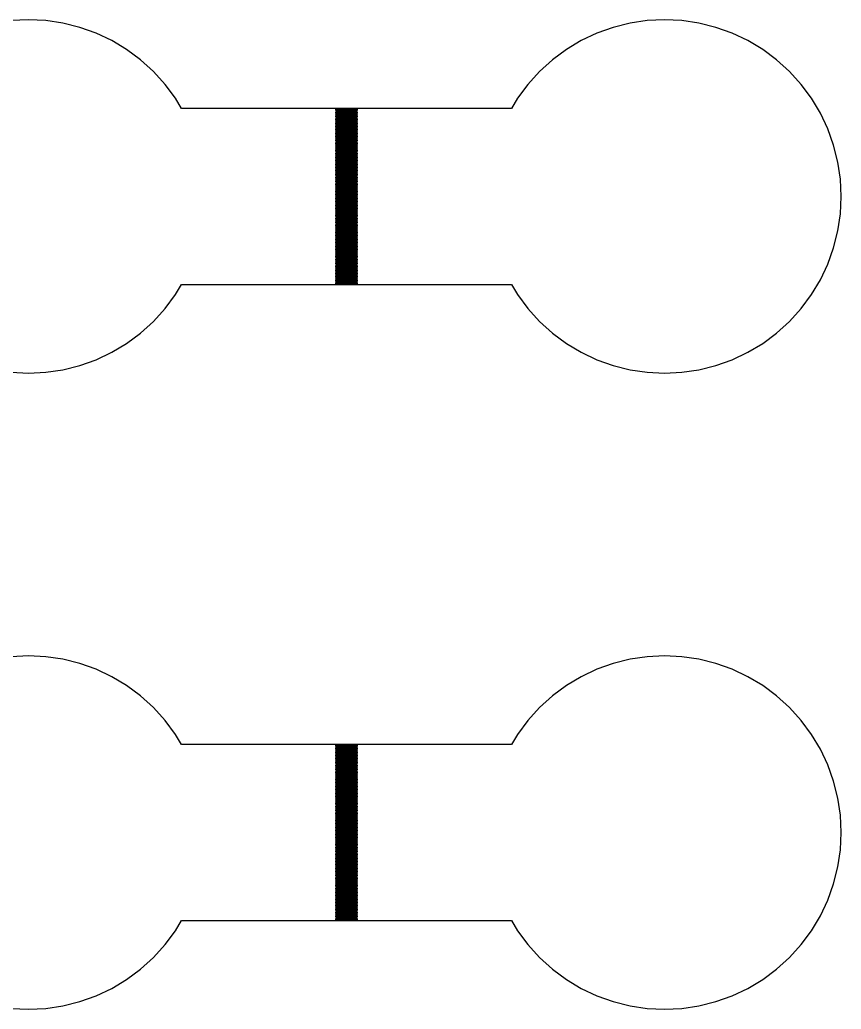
# Model space of a CAD drawing. Extents: x -73 to 181, y -8 to 80.
# Drawn here: x 13.38 to 25, y 38 to 52 of the extents above; entities that cross this region are included whole.
import ezdxf

# ---------------------------------------------------------------- set-up
doc = ezdxf.new("R2010")
doc.units = 0

msp = doc.modelspace()

# ---------------------------------------------------------------- linework, layer by layer
for p, q in [((13.5, 52), (13.2549, 51.988)), ((13.7451, 51.988), (13.5, 52)), ((13.9877, 51.952), (13.7451, 51.988)), ((14.2257, 51.8923), (13.9877, 51.952)), ((22.0123, 51.952), (21.7743, 51.8923)), ((22.2549, 51.988), (22.0123, 51.952)), ((22.5, 52), (22.2549, 51.988)), ((22.745, 51.988), (22.5, 52)), ((22.9877, 51.952), (22.745, 51.988)), ((23.2257, 51.8923), (22.9877, 51.952)), ((14.4567, 51.8097), (14.2257, 51.8923)), ((14.6785, 51.7048), (14.4567, 51.8097)), ((21.5433, 51.8097), (21.3215, 51.7048)), ((21.7743, 51.8923), (21.5433, 51.8097)), ((23.4567, 51.8097), (23.2257, 51.8923)), ((23.6785, 51.7048), (23.4567, 51.8097)), ((14.8889, 51.5787), (14.6785, 51.7048)), ((21.3215, 51.7048), (21.1111, 51.5787)), ((23.8889, 51.5787), (23.6785, 51.7048)), ((15.086, 51.4325), (14.8889, 51.5787)), ((21.1111, 51.5787), (20.914, 51.4325)), ((24.086, 51.4325), (23.8889, 51.5787)), ((15.2678, 51.2678), (15.086, 51.4325)), ((20.914, 51.4325), (20.7322, 51.2678)), ((24.2678, 51.2678), (24.086, 51.4325)), ((15.4325, 51.086), (15.2678, 51.2678)), ((20.7322, 51.2678), (20.5675, 51.086)), ((24.4325, 51.086), (24.2678, 51.2678)), ((15.5787, 50.8889), (15.4325, 51.086)), ((20.5675, 51.086), (20.4213, 50.8889)), ((24.5787, 50.8889), (24.4325, 51.086)), ((15.6649, 50.745), (15.5787, 50.8889)), ((20.4213, 50.8889), (20.3351, 50.745)), ((24.7048, 50.6785), (24.5787, 50.8889)), ((20.3351, 50.745), (15.6649, 50.745)), ((17.85, 50.725), (17.85, 50.735)), ((17.85, 50.735), (18.15, 50.735)), ((18.15, 50.725), (17.85, 50.725)), ((17.85, 50.705), (17.85, 50.715)), ((17.85, 50.715), (18.15, 50.715)), ((18.15, 50.705), (17.85, 50.705)), ((17.85, 50.685), (17.85, 50.695)), ((17.85, 50.695), (18.15, 50.695)), ((18.15, 50.685), (17.85, 50.685)), ((18.15, 50.735), (18.15, 50.725)), ((18.15, 50.715), (18.15, 50.705)), ((18.15, 50.695), (18.15, 50.685)), ((17.85, 50.665), (17.85, 50.675)), ((17.85, 50.675), (18.15, 50.675)), ((18.15, 50.665), (17.85, 50.665)), ((17.85, 50.645), (17.85, 50.655)), ((17.85, 50.655), (18.15, 50.655)), ((18.15, 50.645), (17.85, 50.645)), ((17.85, 50.625), (17.85, 50.635)), ((17.85, 50.635), (18.15, 50.635)), ((18.15, 50.625), (17.85, 50.625)), ((17.85, 50.605), (17.85, 50.615)), ((17.85, 50.615), (18.15, 50.615)), ((18.15, 50.605), (17.85, 50.605)), ((17.85, 50.585), (17.85, 50.595)), ((17.85, 50.595), (18.15, 50.595)), ((18.15, 50.585), (17.85, 50.585)), ((17.85, 50.565), (17.85, 50.575)), ((17.85, 50.575), (18.15, 50.575)), ((18.15, 50.565), (17.85, 50.565)), ((17.85, 50.545), (17.85, 50.555)), ((17.85, 50.555), (18.15, 50.555)), ((18.15, 50.545), (17.85, 50.545)), ((18.15, 50.675), (18.15, 50.665)), ((18.15, 50.655), (18.15, 50.645)), ((18.15, 50.635), (18.15, 50.625)), ((18.15, 50.615), (18.15, 50.605)), ((18.15, 50.595), (18.15, 50.585)), ((18.15, 50.575), (18.15, 50.565)), ((18.15, 50.555), (18.15, 50.545)), ((24.8097, 50.4567), (24.7048, 50.6785)), ((17.85, 50.525), (17.85, 50.535)), ((17.85, 50.535), (18.15, 50.535)), ((18.15, 50.525), (17.85, 50.525)), ((17.85, 50.505), (17.85, 50.515)), ((17.85, 50.515), (18.15, 50.515)), ((18.15, 50.505), (17.85, 50.505)), ((17.85, 50.485), (17.85, 50.495)), ((17.85, 50.495), (18.15, 50.495)), ((18.15, 50.485), (17.85, 50.485)), ((17.85, 50.465), (17.85, 50.475)), ((17.85, 50.475), (18.15, 50.475)), ((18.15, 50.465), (17.85, 50.465)), ((17.85, 50.445), (17.85, 50.455)), ((17.85, 50.455), (18.15, 50.455)), ((18.15, 50.445), (17.85, 50.445)), ((17.85, 50.425), (17.85, 50.435)), ((17.85, 50.435), (18.15, 50.435)), ((18.15, 50.425), (17.85, 50.425)), ((17.85, 50.405), (17.85, 50.415)), ((17.85, 50.415), (18.15, 50.415)), ((18.15, 50.405), (17.85, 50.405)), ((18.15, 50.535), (18.15, 50.525)), ((18.15, 50.515), (18.15, 50.505)), ((18.15, 50.495), (18.15, 50.485)), ((18.15, 50.475), (18.15, 50.465)), ((18.15, 50.455), (18.15, 50.445)), ((18.15, 50.435), (18.15, 50.425)), ((18.15, 50.415), (18.15, 50.405)), ((24.8923, 50.2257), (24.8097, 50.4567)), ((17.85, 50.385), (17.85, 50.395)), ((17.85, 50.395), (18.15, 50.395)), ((18.15, 50.385), (17.85, 50.385)), ((17.85, 50.365), (17.85, 50.375)), ((17.85, 50.375), (18.15, 50.375)), ((18.15, 50.365), (17.85, 50.365)), ((17.85, 50.345), (17.85, 50.355)), ((17.85, 50.355), (18.15, 50.355)), ((18.15, 50.345), (17.85, 50.345)), ((17.85, 50.325), (17.85, 50.335)), ((17.85, 50.335), (18.15, 50.335)), ((18.15, 50.325), (17.85, 50.325)), ((17.85, 50.305), (17.85, 50.315)), ((17.85, 50.315), (18.15, 50.315)), ((18.15, 50.305), (17.85, 50.305)), ((17.85, 50.285), (17.85, 50.295)), ((17.85, 50.295), (18.15, 50.295)), ((18.15, 50.285), (17.85, 50.285)), ((17.85, 50.265), (17.85, 50.275)), ((17.85, 50.275), (18.15, 50.275)), ((18.15, 50.265), (17.85, 50.265)), ((18.15, 50.395), (18.15, 50.385)), ((18.15, 50.375), (18.15, 50.365)), ((18.15, 50.355), (18.15, 50.345)), ((18.15, 50.335), (18.15, 50.325)), ((18.15, 50.315), (18.15, 50.305)), ((18.15, 50.295), (18.15, 50.285)), ((18.15, 50.275), (18.15, 50.265)), ((17.85, 50.245), (17.85, 50.255)), ((17.85, 50.255), (18.15, 50.255)), ((18.15, 50.245), (17.85, 50.245)), ((17.85, 50.225), (17.85, 50.235)), ((17.85, 50.235), (18.15, 50.235)), ((18.15, 50.225), (17.85, 50.225)), ((17.85, 50.205), (17.85, 50.215)), ((17.85, 50.215), (18.15, 50.215)), ((18.15, 50.205), (17.85, 50.205)), ((17.85, 50.185), (17.85, 50.195)), ((17.85, 50.195), (18.15, 50.195)), ((18.15, 50.185), (17.85, 50.185)), ((17.85, 50.165), (17.85, 50.175)), ((17.85, 50.175), (18.15, 50.175)), ((18.15, 50.165), (17.85, 50.165)), ((17.85, 50.145), (17.85, 50.155)), ((17.85, 50.155), (18.15, 50.155)), ((18.15, 50.145), (17.85, 50.145)), ((17.85, 50.125), (17.85, 50.135)), ((17.85, 50.135), (18.15, 50.135)), ((18.15, 50.125), (17.85, 50.125)), ((18.15, 50.255), (18.15, 50.245)), ((18.15, 50.235), (18.15, 50.225)), ((18.15, 50.215), (18.15, 50.205)), ((18.15, 50.195), (18.15, 50.185)), ((18.15, 50.175), (18.15, 50.165)), ((18.15, 50.155), (18.15, 50.145)), ((18.15, 50.135), (18.15, 50.125)), ((24.952, 49.9877), (24.8923, 50.2257)), ((17.85, 50.105), (17.85, 50.115)), ((17.85, 50.115), (18.15, 50.115)), ((18.15, 50.105), (17.85, 50.105)), ((17.85, 50.085), (17.85, 50.095)), ((17.85, 50.095), (18.15, 50.095)), ((18.15, 50.085), (17.85, 50.085)), ((17.85, 50.065), (17.85, 50.075)), ((17.85, 50.075), (18.15, 50.075)), ((18.15, 50.065), (17.85, 50.065)), ((17.85, 50.045), (17.85, 50.055)), ((17.85, 50.055), (18.15, 50.055)), ((18.15, 50.045), (17.85, 50.045)), ((17.85, 50.025), (17.85, 50.035)), ((17.85, 50.035), (18.15, 50.035)), ((18.15, 50.025), (17.85, 50.025)), ((17.85, 50.005), (17.85, 50.015)), ((17.85, 50.015), (18.15, 50.015)), ((18.15, 50.005), (17.85, 50.005)), ((17.85, 49.985), (17.85, 49.995)), ((17.85, 49.995), (18.15, 49.995)), ((18.15, 49.985), (17.85, 49.985)), ((18.15, 50.115), (18.15, 50.105)), ((18.15, 50.095), (18.15, 50.085)), ((18.15, 50.075), (18.15, 50.065)), ((18.15, 50.055), (18.15, 50.045)), ((18.15, 50.035), (18.15, 50.025)), ((18.15, 50.015), (18.15, 50.005)), ((18.15, 49.995), (18.15, 49.985)), ((24.988, 49.745), (24.952, 49.9877)), ((17.85, 49.965), (17.85, 49.975)), ((17.85, 49.975), (18.15, 49.975)), ((18.15, 49.965), (17.85, 49.965)), ((17.85, 49.945), (17.85, 49.955)), ((17.85, 49.955), (18.15, 49.955)), ((18.15, 49.945), (17.85, 49.945)), ((17.85, 49.925), (17.85, 49.935)), ((17.85, 49.935), (18.15, 49.935)), ((18.15, 49.925), (17.85, 49.925)), ((17.85, 49.905), (17.85, 49.915)), ((17.85, 49.915), (18.15, 49.915)), ((18.15, 49.905), (17.85, 49.905)), ((17.85, 49.885), (17.85, 49.895)), ((17.85, 49.895), (18.15, 49.895)), ((18.15, 49.885), (17.85, 49.885)), ((17.85, 49.865), (17.85, 49.875)), ((17.85, 49.875), (18.15, 49.875)), ((18.15, 49.865), (17.85, 49.865)), ((17.85, 49.845), (17.85, 49.855)), ((17.85, 49.855), (18.15, 49.855)), ((18.15, 49.845), (17.85, 49.845)), ((18.15, 49.975), (18.15, 49.965)), ((18.15, 49.955), (18.15, 49.945)), ((18.15, 49.935), (18.15, 49.925)), ((18.15, 49.915), (18.15, 49.905)), ((18.15, 49.895), (18.15, 49.885)), ((18.15, 49.875), (18.15, 49.865)), ((18.15, 49.855), (18.15, 49.845)), ((17.85, 49.825), (17.85, 49.835)), ((17.85, 49.835), (18.15, 49.835)), ((18.15, 49.825), (17.85, 49.825)), ((17.85, 49.805), (17.85, 49.815)), ((17.85, 49.815), (18.15, 49.815)), ((18.15, 49.805), (17.85, 49.805)), ((17.85, 49.785), (17.85, 49.795)), ((17.85, 49.795), (18.15, 49.795)), ((18.15, 49.785), (17.85, 49.785)), ((17.85, 49.765), (17.85, 49.775)), ((17.85, 49.775), (18.15, 49.775)), ((18.15, 49.765), (17.85, 49.765)), ((17.85, 49.745), (17.85, 49.755)), ((17.85, 49.755), (18.15, 49.755)), ((18.15, 49.745), (17.85, 49.745)), ((17.85, 49.725), (17.85, 49.735)), ((17.85, 49.735), (18.15, 49.735)), ((18.15, 49.725), (17.85, 49.725)), ((17.85, 49.705), (17.85, 49.715)), ((17.85, 49.715), (18.15, 49.715)), ((18.15, 49.705), (17.85, 49.705)), ((18.15, 49.835), (18.15, 49.825)), ((18.15, 49.815), (18.15, 49.805)), ((18.15, 49.795), (18.15, 49.785)), ((18.15, 49.775), (18.15, 49.765)), ((18.15, 49.755), (18.15, 49.745)), ((18.15, 49.735), (18.15, 49.725)), ((18.15, 49.715), (18.15, 49.705)), ((25, 49.5), (24.988, 49.745)), ((17.85, 49.685), (17.85, 49.695)), ((17.85, 49.695), (18.15, 49.695)), ((18.15, 49.685), (17.85, 49.685)), ((17.85, 49.665), (17.85, 49.675)), ((17.85, 49.675), (18.15, 49.675)), ((18.15, 49.665), (17.85, 49.665)), ((17.85, 49.645), (17.85, 49.655)), ((17.85, 49.655), (18.15, 49.655)), ((18.15, 49.645), (17.85, 49.645)), ((17.85, 49.625), (17.85, 49.635)), ((17.85, 49.635), (18.15, 49.635)), ((18.15, 49.625), (17.85, 49.625)), ((17.85, 49.605), (17.85, 49.615)), ((17.85, 49.615), (18.15, 49.615)), ((18.15, 49.605), (17.85, 49.605)), ((17.85, 49.585), (17.85, 49.595)), ((17.85, 49.595), (18.15, 49.595)), ((18.15, 49.585), (17.85, 49.585)), ((17.85, 49.565), (17.85, 49.575)), ((17.85, 49.575), (18.15, 49.575)), ((18.15, 49.565), (17.85, 49.565)), ((18.15, 49.695), (18.15, 49.685)), ((18.15, 49.675), (18.15, 49.665)), ((18.15, 49.655), (18.15, 49.645)), ((18.15, 49.635), (18.15, 49.625)), ((18.15, 49.615), (18.15, 49.605)), ((18.15, 49.595), (18.15, 49.585)), ((18.15, 49.575), (18.15, 49.565)), ((17.85, 49.545), (17.85, 49.555)), ((17.85, 49.555), (18.15, 49.555)), ((18.15, 49.545), (17.85, 49.545)), ((17.85, 49.525), (17.85, 49.535)), ((17.85, 49.535), (18.15, 49.535)), ((18.15, 49.525), (17.85, 49.525)), ((17.85, 49.505), (17.85, 49.515)), ((17.85, 49.515), (18.15, 49.515)), ((18.15, 49.505), (17.85, 49.505)), ((17.85, 49.485), (17.85, 49.495)), ((17.85, 49.495), (18.15, 49.495)), ((18.15, 49.485), (17.85, 49.485)), ((17.85, 49.465), (17.85, 49.475)), ((17.85, 49.475), (18.15, 49.475)), ((18.15, 49.465), (17.85, 49.465)), ((17.85, 49.445), (17.85, 49.455)), ((17.85, 49.455), (18.15, 49.455)), ((18.15, 49.445), (17.85, 49.445)), ((17.85, 49.425), (17.85, 49.435)), ((17.85, 49.435), (18.15, 49.435)), ((18.15, 49.425), (17.85, 49.425)), ((18.15, 49.555), (18.15, 49.545)), ((18.15, 49.535), (18.15, 49.525)), ((18.15, 49.515), (18.15, 49.505)), ((18.15, 49.495), (18.15, 49.485)), ((18.15, 49.475), (18.15, 49.465)), ((18.15, 49.455), (18.15, 49.445)), ((18.15, 49.435), (18.15, 49.425)), ((24.988, 49.255), (25, 49.5)), ((17.85, 49.405), (17.85, 49.415)), ((17.85, 49.415), (18.15, 49.415)), ((18.15, 49.405), (17.85, 49.405)), ((17.85, 49.385), (17.85, 49.395)), ((17.85, 49.395), (18.15, 49.395)), ((18.15, 49.385), (17.85, 49.385)), ((17.85, 49.365), (17.85, 49.375)), ((17.85, 49.375), (18.15, 49.375)), ((18.15, 49.365), (17.85, 49.365)), ((17.85, 49.345), (17.85, 49.355)), ((17.85, 49.355), (18.15, 49.355)), ((18.15, 49.345), (17.85, 49.345)), ((17.85, 49.325), (17.85, 49.335)), ((17.85, 49.335), (18.15, 49.335)), ((18.15, 49.325), (17.85, 49.325)), ((17.85, 49.305), (17.85, 49.315)), ((17.85, 49.315), (18.15, 49.315)), ((18.15, 49.305), (17.85, 49.305)), ((17.85, 49.285), (17.85, 49.295)), ((17.85, 49.295), (18.15, 49.295)), ((18.15, 49.285), (17.85, 49.285)), ((18.15, 49.415), (18.15, 49.405)), ((18.15, 49.395), (18.15, 49.385)), ((18.15, 49.375), (18.15, 49.365)), ((18.15, 49.355), (18.15, 49.345)), ((18.15, 49.335), (18.15, 49.325)), ((18.15, 49.315), (18.15, 49.305)), ((18.15, 49.295), (18.15, 49.285)), ((17.85, 49.265), (17.85, 49.275)), ((17.85, 49.275), (18.15, 49.275)), ((18.15, 49.265), (17.85, 49.265)), ((17.85, 49.245), (17.85, 49.255)), ((17.85, 49.255), (18.15, 49.255)), ((18.15, 49.245), (17.85, 49.245)), ((17.85, 49.225), (17.85, 49.235)), ((17.85, 49.235), (18.15, 49.235)), ((18.15, 49.225), (17.85, 49.225)), ((17.85, 49.205), (17.85, 49.215)), ((17.85, 49.215), (18.15, 49.215)), ((18.15, 49.205), (17.85, 49.205)), ((17.85, 49.185), (17.85, 49.195)), ((17.85, 49.195), (18.15, 49.195)), ((18.15, 49.185), (17.85, 49.185)), ((17.85, 49.165), (17.85, 49.175)), ((17.85, 49.175), (18.15, 49.175)), ((18.15, 49.165), (17.85, 49.165)), ((17.85, 49.145), (17.85, 49.155)), ((17.85, 49.155), (18.15, 49.155)), ((18.15, 49.145), (17.85, 49.145)), ((18.15, 49.275), (18.15, 49.265)), ((18.15, 49.255), (18.15, 49.245)), ((18.15, 49.235), (18.15, 49.225)), ((18.15, 49.215), (18.15, 49.205)), ((18.15, 49.195), (18.15, 49.185)), ((18.15, 49.175), (18.15, 49.165)), ((18.15, 49.155), (18.15, 49.145)), ((24.952, 49.0123), (24.988, 49.255)), ((17.85, 49.125), (17.85, 49.135)), ((17.85, 49.135), (18.15, 49.135)), ((18.15, 49.125), (17.85, 49.125)), ((17.85, 49.105), (17.85, 49.115)), ((17.85, 49.115), (18.15, 49.115)), ((18.15, 49.105), (17.85, 49.105)), ((17.85, 49.085), (17.85, 49.095)), ((17.85, 49.095), (18.15, 49.095)), ((18.15, 49.085), (17.85, 49.085)), ((17.85, 49.065), (17.85, 49.075)), ((17.85, 49.075), (18.15, 49.075)), ((18.15, 49.065), (17.85, 49.065)), ((17.85, 49.045), (17.85, 49.055)), ((17.85, 49.055), (18.15, 49.055)), ((18.15, 49.045), (17.85, 49.045)), ((17.85, 49.025), (17.85, 49.035)), ((17.85, 49.035), (18.15, 49.035)), ((18.15, 49.025), (17.85, 49.025)), ((17.85, 49.005), (17.85, 49.015)), ((17.85, 49.015), (18.15, 49.015)), ((18.15, 49.005), (17.85, 49.005)), ((18.15, 49.135), (18.15, 49.125)), ((18.15, 49.115), (18.15, 49.105)), ((18.15, 49.095), (18.15, 49.085)), ((18.15, 49.075), (18.15, 49.065)), ((18.15, 49.055), (18.15, 49.045)), ((18.15, 49.035), (18.15, 49.025)), ((18.15, 49.015), (18.15, 49.005)), ((24.8923, 48.7743), (24.952, 49.0123)), ((17.85, 48.985), (17.85, 48.995)), ((17.85, 48.995), (18.15, 48.995)), ((18.15, 48.985), (17.85, 48.985)), ((17.85, 48.965), (17.85, 48.975)), ((17.85, 48.975), (18.15, 48.975)), ((18.15, 48.965), (17.85, 48.965)), ((17.85, 48.945), (17.85, 48.955)), ((17.85, 48.955), (18.15, 48.955)), ((18.15, 48.945), (17.85, 48.945)), ((17.85, 48.925), (17.85, 48.935)), ((17.85, 48.935), (18.15, 48.935)), ((18.15, 48.925), (17.85, 48.925)), ((17.85, 48.905), (17.85, 48.915)), ((17.85, 48.915), (18.15, 48.915)), ((18.15, 48.905), (17.85, 48.905)), ((17.85, 48.885), (17.85, 48.895)), ((17.85, 48.895), (18.15, 48.895)), ((18.15, 48.885), (17.85, 48.885)), ((17.85, 48.865), (17.85, 48.875)), ((17.85, 48.875), (18.15, 48.875)), ((18.15, 48.865), (17.85, 48.865)), ((18.15, 48.995), (18.15, 48.985)), ((18.15, 48.975), (18.15, 48.965)), ((18.15, 48.955), (18.15, 48.945)), ((18.15, 48.935), (18.15, 48.925)), ((18.15, 48.915), (18.15, 48.905)), ((18.15, 48.895), (18.15, 48.885)), ((18.15, 48.875), (18.15, 48.865)), ((17.85, 48.845), (17.85, 48.855)), ((17.85, 48.855), (18.15, 48.855)), ((18.15, 48.845), (17.85, 48.845)), ((17.85, 48.825), (17.85, 48.835)), ((17.85, 48.835), (18.15, 48.835)), ((18.15, 48.825), (17.85, 48.825)), ((17.85, 48.805), (17.85, 48.815)), ((17.85, 48.815), (18.15, 48.815)), ((18.15, 48.805), (17.85, 48.805)), ((17.85, 48.785), (17.85, 48.795)), ((17.85, 48.795), (18.15, 48.795)), ((18.15, 48.785), (17.85, 48.785)), ((17.85, 48.765), (17.85, 48.775)), ((17.85, 48.775), (18.15, 48.775)), ((18.15, 48.765), (17.85, 48.765)), ((17.85, 48.745), (17.85, 48.755)), ((17.85, 48.755), (18.15, 48.755)), ((18.15, 48.745), (17.85, 48.745)), ((17.85, 48.725), (17.85, 48.735)), ((17.85, 48.735), (18.15, 48.735)), ((18.15, 48.725), (17.85, 48.725)), ((18.15, 48.855), (18.15, 48.845)), ((18.15, 48.835), (18.15, 48.825)), ((18.15, 48.815), (18.15, 48.805)), ((18.15, 48.795), (18.15, 48.785)), ((18.15, 48.775), (18.15, 48.765)), ((18.15, 48.755), (18.15, 48.745)), ((18.15, 48.735), (18.15, 48.725)), ((24.8097, 48.5433), (24.8923, 48.7743)), ((17.85, 48.705), (17.85, 48.715)), ((17.85, 48.715), (18.15, 48.715)), ((18.15, 48.705), (17.85, 48.705)), ((17.85, 48.685), (17.85, 48.695)), ((17.85, 48.695), (18.15, 48.695)), ((18.15, 48.685), (17.85, 48.685)), ((17.85, 48.665), (17.85, 48.675)), ((17.85, 48.675), (18.15, 48.675)), ((18.15, 48.665), (17.85, 48.665)), ((17.85, 48.645), (17.85, 48.655)), ((17.85, 48.655), (18.15, 48.655)), ((18.15, 48.645), (17.85, 48.645)), ((17.85, 48.625), (17.85, 48.635)), ((17.85, 48.635), (18.15, 48.635)), ((18.15, 48.625), (17.85, 48.625)), ((17.85, 48.605), (17.85, 48.615)), ((17.85, 48.615), (18.15, 48.615)), ((18.15, 48.605), (17.85, 48.605)), ((17.85, 48.585), (17.85, 48.595)), ((17.85, 48.595), (18.15, 48.595)), ((18.15, 48.585), (17.85, 48.585)), ((18.15, 48.715), (18.15, 48.705)), ((18.15, 48.695), (18.15, 48.685)), ((18.15, 48.675), (18.15, 48.665)), ((18.15, 48.655), (18.15, 48.645)), ((18.15, 48.635), (18.15, 48.625)), ((18.15, 48.615), (18.15, 48.605)), ((18.15, 48.595), (18.15, 48.585)), ((17.85, 48.565), (17.85, 48.575)), ((17.85, 48.575), (18.15, 48.575)), ((18.15, 48.565), (17.85, 48.565)), ((17.85, 48.545), (17.85, 48.555)), ((17.85, 48.555), (18.15, 48.555)), ((18.15, 48.545), (17.85, 48.545)), ((17.85, 48.525), (17.85, 48.535)), ((17.85, 48.535), (18.15, 48.535)), ((18.15, 48.525), (17.85, 48.525)), ((17.85, 48.505), (17.85, 48.515)), ((17.85, 48.515), (18.15, 48.515)), ((18.15, 48.505), (17.85, 48.505)), ((17.85, 48.485), (17.85, 48.495)), ((17.85, 48.495), (18.15, 48.495)), ((18.15, 48.485), (17.85, 48.485)), ((17.85, 48.465), (17.85, 48.475)), ((17.85, 48.475), (18.15, 48.475)), ((18.15, 48.465), (17.85, 48.465)), ((17.85, 48.445), (17.85, 48.455)), ((17.85, 48.455), (18.15, 48.455)), ((18.15, 48.445), (17.85, 48.445)), ((18.15, 48.575), (18.15, 48.565)), ((18.15, 48.555), (18.15, 48.545)), ((18.15, 48.535), (18.15, 48.525)), ((18.15, 48.515), (18.15, 48.505)), ((18.15, 48.495), (18.15, 48.485)), ((18.15, 48.475), (18.15, 48.465)), ((18.15, 48.455), (18.15, 48.445)), ((24.7048, 48.3215), (24.8097, 48.5433)), ((17.85, 48.425), (17.85, 48.435)), ((17.85, 48.435), (18.15, 48.435)), ((18.15, 48.425), (17.85, 48.425)), ((17.85, 48.405), (17.85, 48.415)), ((17.85, 48.415), (18.15, 48.415)), ((18.15, 48.405), (17.85, 48.405)), ((17.85, 48.385), (17.85, 48.395)), ((17.85, 48.395), (18.15, 48.395)), ((18.15, 48.385), (17.85, 48.385)), ((17.85, 48.365), (17.85, 48.375)), ((17.85, 48.375), (18.15, 48.375)), ((18.15, 48.365), (17.85, 48.365)), ((17.85, 48.345), (17.85, 48.355)), ((17.85, 48.355), (18.15, 48.355)), ((18.15, 48.345), (17.85, 48.345)), ((17.85, 48.325), (17.85, 48.335)), ((17.85, 48.335), (18.15, 48.335)), ((18.15, 48.325), (17.85, 48.325)), ((17.85, 48.305), (17.85, 48.315)), ((17.85, 48.315), (18.15, 48.315)), ((18.15, 48.305), (17.85, 48.305)), ((18.15, 48.435), (18.15, 48.425)), ((18.15, 48.415), (18.15, 48.405)), ((18.15, 48.395), (18.15, 48.385)), ((18.15, 48.375), (18.15, 48.365)), ((18.15, 48.355), (18.15, 48.345)), ((18.15, 48.335), (18.15, 48.325)), ((18.15, 48.315), (18.15, 48.305)), ((24.5787, 48.1111), (24.7048, 48.3215)), ((15.5787, 48.1111), (15.6649, 48.255)), ((15.6649, 48.255), (20.3351, 48.255)), ((17.85, 48.285), (17.85, 48.295)), ((17.85, 48.295), (18.15, 48.295)), ((18.15, 48.285), (17.85, 48.285)), ((17.85, 48.265), (17.85, 48.275)), ((17.85, 48.275), (18.15, 48.275)), ((18.15, 48.265), (17.85, 48.265)), ((18.15, 48.295), (18.15, 48.285)), ((18.15, 48.275), (18.15, 48.265)), ((20.3351, 48.255), (20.4213, 48.1111)), ((15.4325, 47.914), (15.5787, 48.1111)), ((20.4213, 48.1111), (20.5675, 47.914)), ((24.4325, 47.914), (24.5787, 48.1111)), ((15.2678, 47.7322), (15.4325, 47.914)), ((20.5675, 47.914), (20.7322, 47.7322)), ((24.2678, 47.7322), (24.4325, 47.914)), ((15.086, 47.5675), (15.2678, 47.7322)), ((20.7322, 47.7322), (20.914, 47.5675)), ((24.086, 47.5675), (24.2678, 47.7322)), ((14.8889, 47.4213), (15.086, 47.5675)), ((20.914, 47.5675), (21.1111, 47.4213)), ((23.8889, 47.4213), (24.086, 47.5675)), ((14.6785, 47.2952), (14.8889, 47.4213)), ((21.1111, 47.4213), (21.3215, 47.2952)), ((23.6785, 47.2952), (23.8889, 47.4213)), ((14.2257, 47.1077), (14.4567, 47.1903)), ((14.4567, 47.1903), (14.6785, 47.2952)), ((21.3215, 47.2952), (21.5433, 47.1903)), ((21.5433, 47.1903), (21.7743, 47.1077)), ((23.2257, 47.1077), (23.4567, 47.1903)), ((23.4567, 47.1903), (23.6785, 47.2952)), ((13.7451, 47.012), (13.9877, 47.048)), ((13.9877, 47.048), (14.2257, 47.1077)), ((21.7743, 47.1077), (22.0123, 47.048)), ((22.0123, 47.048), (22.2549, 47.012)), ((22.745, 47.012), (22.9877, 47.048)), ((22.9877, 47.048), (23.2257, 47.1077)), ((13.2549, 47.012), (13.5, 47)), ((13.5, 47), (13.7451, 47.012)), ((22.2549, 47.012), (22.5, 47)), ((22.5, 47), (22.745, 47.012)), ((13.5, 43), (13.2549, 42.988)), ((13.7451, 42.988), (13.5, 43)), ((13.9877, 42.952), (13.7451, 42.988)), ((22.2549, 42.988), (22.0123, 42.952)), ((22.5, 43), (22.2549, 42.988)), ((22.745, 42.988), (22.5, 43)), ((22.9877, 42.952), (22.745, 42.988)), ((14.2257, 42.8923), (13.9877, 42.952)), ((14.4567, 42.8097), (14.2257, 42.8923)), ((21.7743, 42.8923), (21.5433, 42.8097)), ((22.0123, 42.952), (21.7743, 42.8923)), ((23.2257, 42.8923), (22.9877, 42.952)), ((23.4567, 42.8097), (23.2257, 42.8923)), ((14.6785, 42.7048), (14.4567, 42.8097)), ((14.8889, 42.5787), (14.6785, 42.7048)), ((21.3215, 42.7048), (21.1111, 42.5787)), ((21.5433, 42.8097), (21.3215, 42.7048)), ((23.6785, 42.7048), (23.4567, 42.8097)), ((23.8889, 42.5787), (23.6785, 42.7048)), ((15.086, 42.4325), (14.8889, 42.5787)), ((21.1111, 42.5787), (20.914, 42.4325)), ((24.086, 42.4325), (23.8889, 42.5787)), ((15.2678, 42.2678), (15.086, 42.4325)), ((20.914, 42.4325), (20.7322, 42.2678)), ((24.2678, 42.2678), (24.086, 42.4325)), ((15.4325, 42.086), (15.2678, 42.2678)), ((20.7322, 42.2678), (20.5675, 42.086)), ((24.4325, 42.086), (24.2678, 42.2678)), ((15.5787, 41.8889), (15.4325, 42.086)), ((20.5675, 42.086), (20.4213, 41.8889)), ((24.5787, 41.8889), (24.4325, 42.086)), ((15.6649, 41.745), (15.5787, 41.8889)), ((20.4213, 41.8889), (20.3351, 41.745)), ((24.7048, 41.6785), (24.5787, 41.8889)), ((20.3351, 41.745), (15.6649, 41.745)), ((17.85, 41.725), (17.85, 41.735)), ((17.85, 41.735), (18.15, 41.735)), ((18.15, 41.725), (17.85, 41.725)), ((18.15, 41.735), (18.15, 41.725)), ((17.85, 41.705), (17.85, 41.715)), ((17.85, 41.715), (18.15, 41.715)), ((18.15, 41.705), (17.85, 41.705)), ((17.85, 41.685), (17.85, 41.695)), ((17.85, 41.695), (18.15, 41.695)), ((18.15, 41.685), (17.85, 41.685)), ((17.85, 41.665), (17.85, 41.675)), ((17.85, 41.675), (18.15, 41.675)), ((18.15, 41.665), (17.85, 41.665)), ((17.85, 41.645), (17.85, 41.655)), ((17.85, 41.655), (18.15, 41.655)), ((18.15, 41.645), (17.85, 41.645)), ((17.85, 41.625), (17.85, 41.635)), ((17.85, 41.635), (18.15, 41.635)), ((18.15, 41.625), (17.85, 41.625)), ((17.85, 41.605), (17.85, 41.615)), ((17.85, 41.615), (18.15, 41.615)), ((18.15, 41.605), (17.85, 41.605)), ((17.85, 41.585), (17.85, 41.595)), ((17.85, 41.595), (18.15, 41.595)), ((18.15, 41.585), (17.85, 41.585)), ((18.15, 41.715), (18.15, 41.705)), ((18.15, 41.695), (18.15, 41.685)), ((18.15, 41.675), (18.15, 41.665)), ((18.15, 41.655), (18.15, 41.645)), ((18.15, 41.635), (18.15, 41.625)), ((18.15, 41.615), (18.15, 41.605)), ((18.15, 41.595), (18.15, 41.585)), ((24.8097, 41.4567), (24.7048, 41.6785)), ((17.85, 41.565), (17.85, 41.575)), ((17.85, 41.575), (18.15, 41.575)), ((18.15, 41.565), (17.85, 41.565)), ((17.85, 41.545), (17.85, 41.555)), ((17.85, 41.555), (18.15, 41.555)), ((18.15, 41.545), (17.85, 41.545)), ((17.85, 41.525), (17.85, 41.535)), ((17.85, 41.535), (18.15, 41.535)), ((18.15, 41.525), (17.85, 41.525)), ((17.85, 41.505), (17.85, 41.515)), ((17.85, 41.515), (18.15, 41.515)), ((18.15, 41.505), (17.85, 41.505)), ((17.85, 41.485), (17.85, 41.495)), ((17.85, 41.495), (18.15, 41.495)), ((18.15, 41.485), (17.85, 41.485)), ((17.85, 41.465), (17.85, 41.475)), ((17.85, 41.475), (18.15, 41.475)), ((18.15, 41.465), (17.85, 41.465)), ((17.85, 41.445), (17.85, 41.455)), ((17.85, 41.455), (18.15, 41.455)), ((18.15, 41.445), (17.85, 41.445)), ((18.15, 41.575), (18.15, 41.565)), ((18.15, 41.555), (18.15, 41.545)), ((18.15, 41.535), (18.15, 41.525)), ((18.15, 41.515), (18.15, 41.505)), ((18.15, 41.495), (18.15, 41.485)), ((18.15, 41.475), (18.15, 41.465)), ((18.15, 41.455), (18.15, 41.445)), ((24.8923, 41.2257), (24.8097, 41.4567)), ((17.85, 41.425), (17.85, 41.435)), ((17.85, 41.435), (18.15, 41.435)), ((18.15, 41.425), (17.85, 41.425)), ((17.85, 41.405), (17.85, 41.415)), ((17.85, 41.415), (18.15, 41.415)), ((18.15, 41.405), (17.85, 41.405)), ((17.85, 41.385), (17.85, 41.395)), ((17.85, 41.395), (18.15, 41.395)), ((18.15, 41.385), (17.85, 41.385)), ((17.85, 41.365), (17.85, 41.375)), ((17.85, 41.375), (18.15, 41.375)), ((18.15, 41.365), (17.85, 41.365)), ((17.85, 41.345), (17.85, 41.355)), ((17.85, 41.355), (18.15, 41.355)), ((18.15, 41.345), (17.85, 41.345)), ((17.85, 41.325), (17.85, 41.335)), ((17.85, 41.335), (18.15, 41.335)), ((18.15, 41.325), (17.85, 41.325)), ((17.85, 41.305), (17.85, 41.315)), ((17.85, 41.315), (18.15, 41.315)), ((18.15, 41.305), (17.85, 41.305)), ((18.15, 41.435), (18.15, 41.425)), ((18.15, 41.415), (18.15, 41.405)), ((18.15, 41.395), (18.15, 41.385)), ((18.15, 41.375), (18.15, 41.365)), ((18.15, 41.355), (18.15, 41.345)), ((18.15, 41.335), (18.15, 41.325)), ((18.15, 41.315), (18.15, 41.305)), ((17.85, 41.285), (17.85, 41.295)), ((17.85, 41.295), (18.15, 41.295)), ((18.15, 41.285), (17.85, 41.285)), ((17.85, 41.265), (17.85, 41.275)), ((17.85, 41.275), (18.15, 41.275)), ((18.15, 41.265), (17.85, 41.265)), ((17.85, 41.245), (17.85, 41.255)), ((17.85, 41.255), (18.15, 41.255)), ((18.15, 41.245), (17.85, 41.245)), ((17.85, 41.225), (17.85, 41.235)), ((17.85, 41.235), (18.15, 41.235)), ((18.15, 41.225), (17.85, 41.225)), ((17.85, 41.205), (17.85, 41.215)), ((17.85, 41.215), (18.15, 41.215)), ((18.15, 41.205), (17.85, 41.205)), ((17.85, 41.185), (17.85, 41.195)), ((17.85, 41.195), (18.15, 41.195)), ((18.15, 41.185), (17.85, 41.185)), ((17.85, 41.165), (17.85, 41.175)), ((17.85, 41.175), (18.15, 41.175)), ((18.15, 41.165), (17.85, 41.165)), ((18.15, 41.295), (18.15, 41.285)), ((18.15, 41.275), (18.15, 41.265)), ((18.15, 41.255), (18.15, 41.245)), ((18.15, 41.235), (18.15, 41.225)), ((18.15, 41.215), (18.15, 41.205)), ((18.15, 41.195), (18.15, 41.185)), ((18.15, 41.175), (18.15, 41.165)), ((24.952, 40.9877), (24.8923, 41.2257)), ((17.85, 41.145), (17.85, 41.155)), ((17.85, 41.155), (18.15, 41.155)), ((18.15, 41.145), (17.85, 41.145)), ((17.85, 41.125), (17.85, 41.135)), ((17.85, 41.135), (18.15, 41.135)), ((18.15, 41.125), (17.85, 41.125)), ((17.85, 41.105), (17.85, 41.115)), ((17.85, 41.115), (18.15, 41.115)), ((18.15, 41.105), (17.85, 41.105)), ((17.85, 41.085), (17.85, 41.095)), ((17.85, 41.095), (18.15, 41.095)), ((18.15, 41.085), (17.85, 41.085)), ((17.85, 41.065), (17.85, 41.075)), ((17.85, 41.075), (18.15, 41.075)), ((18.15, 41.065), (17.85, 41.065)), ((17.85, 41.045), (17.85, 41.055)), ((17.85, 41.055), (18.15, 41.055)), ((18.15, 41.045), (17.85, 41.045)), ((17.85, 41.025), (17.85, 41.035)), ((17.85, 41.035), (18.15, 41.035)), ((18.15, 41.025), (17.85, 41.025)), ((18.15, 41.155), (18.15, 41.145)), ((18.15, 41.135), (18.15, 41.125)), ((18.15, 41.115), (18.15, 41.105)), ((18.15, 41.095), (18.15, 41.085)), ((18.15, 41.075), (18.15, 41.065)), ((18.15, 41.055), (18.15, 41.045)), ((18.15, 41.035), (18.15, 41.025)), ((17.85, 41.005), (17.85, 41.015)), ((17.85, 41.015), (18.15, 41.015)), ((18.15, 41.005), (17.85, 41.005)), ((17.85, 40.985), (17.85, 40.995)), ((17.85, 40.995), (18.15, 40.995)), ((18.15, 40.985), (17.85, 40.985)), ((17.85, 40.965), (17.85, 40.975)), ((17.85, 40.975), (18.15, 40.975)), ((18.15, 40.965), (17.85, 40.965)), ((17.85, 40.945), (17.85, 40.955)), ((17.85, 40.955), (18.15, 40.955)), ((18.15, 40.945), (17.85, 40.945)), ((17.85, 40.925), (17.85, 40.935)), ((17.85, 40.935), (18.15, 40.935)), ((18.15, 40.925), (17.85, 40.925)), ((17.85, 40.905), (17.85, 40.915)), ((17.85, 40.915), (18.15, 40.915)), ((18.15, 40.905), (17.85, 40.905)), ((17.85, 40.885), (17.85, 40.895)), ((17.85, 40.895), (18.15, 40.895)), ((18.15, 40.885), (17.85, 40.885)), ((18.15, 41.015), (18.15, 41.005)), ((18.15, 40.995), (18.15, 40.985)), ((18.15, 40.975), (18.15, 40.965)), ((18.15, 40.955), (18.15, 40.945)), ((18.15, 40.935), (18.15, 40.925)), ((18.15, 40.915), (18.15, 40.905)), ((18.15, 40.895), (18.15, 40.885)), ((24.988, 40.745), (24.952, 40.9877)), ((17.85, 40.865), (17.85, 40.875)), ((17.85, 40.875), (18.15, 40.875)), ((18.15, 40.865), (17.85, 40.865)), ((17.85, 40.845), (17.85, 40.855)), ((17.85, 40.855), (18.15, 40.855)), ((18.15, 40.845), (17.85, 40.845)), ((17.85, 40.825), (17.85, 40.835)), ((17.85, 40.835), (18.15, 40.835)), ((18.15, 40.825), (17.85, 40.825)), ((17.85, 40.805), (17.85, 40.815)), ((17.85, 40.815), (18.15, 40.815)), ((18.15, 40.805), (17.85, 40.805)), ((17.85, 40.785), (17.85, 40.795)), ((17.85, 40.795), (18.15, 40.795)), ((18.15, 40.785), (17.85, 40.785)), ((17.85, 40.765), (17.85, 40.775)), ((17.85, 40.775), (18.15, 40.775)), ((18.15, 40.765), (17.85, 40.765)), ((17.85, 40.745), (17.85, 40.755)), ((17.85, 40.755), (18.15, 40.755)), ((18.15, 40.745), (17.85, 40.745)), ((18.15, 40.875), (18.15, 40.865)), ((18.15, 40.855), (18.15, 40.845)), ((18.15, 40.835), (18.15, 40.825)), ((18.15, 40.815), (18.15, 40.805)), ((18.15, 40.795), (18.15, 40.785)), ((18.15, 40.775), (18.15, 40.765)), ((18.15, 40.755), (18.15, 40.745)), ((25, 40.5), (24.988, 40.745)), ((17.85, 40.725), (17.85, 40.735)), ((17.85, 40.735), (18.15, 40.735)), ((18.15, 40.725), (17.85, 40.725)), ((17.85, 40.705), (17.85, 40.715)), ((17.85, 40.715), (18.15, 40.715)), ((18.15, 40.705), (17.85, 40.705)), ((17.85, 40.685), (17.85, 40.695)), ((17.85, 40.695), (18.15, 40.695)), ((18.15, 40.685), (17.85, 40.685)), ((17.85, 40.665), (17.85, 40.675)), ((17.85, 40.675), (18.15, 40.675)), ((18.15, 40.665), (17.85, 40.665)), ((17.85, 40.645), (17.85, 40.655)), ((17.85, 40.655), (18.15, 40.655)), ((18.15, 40.645), (17.85, 40.645)), ((17.85, 40.625), (17.85, 40.635)), ((17.85, 40.635), (18.15, 40.635)), ((18.15, 40.625), (17.85, 40.625)), ((17.85, 40.605), (17.85, 40.615)), ((17.85, 40.615), (18.15, 40.615)), ((18.15, 40.605), (17.85, 40.605)), ((18.15, 40.735), (18.15, 40.725)), ((18.15, 40.715), (18.15, 40.705)), ((18.15, 40.695), (18.15, 40.685)), ((18.15, 40.675), (18.15, 40.665)), ((18.15, 40.655), (18.15, 40.645)), ((18.15, 40.635), (18.15, 40.625)), ((18.15, 40.615), (18.15, 40.605)), ((17.85, 40.585), (17.85, 40.595)), ((17.85, 40.595), (18.15, 40.595)), ((18.15, 40.585), (17.85, 40.585)), ((17.85, 40.565), (17.85, 40.575)), ((17.85, 40.575), (18.15, 40.575)), ((18.15, 40.565), (17.85, 40.565)), ((17.85, 40.545), (17.85, 40.555)), ((17.85, 40.555), (18.15, 40.555)), ((18.15, 40.545), (17.85, 40.545)), ((17.85, 40.525), (17.85, 40.535)), ((17.85, 40.535), (18.15, 40.535)), ((18.15, 40.525), (17.85, 40.525)), ((17.85, 40.505), (17.85, 40.515)), ((17.85, 40.515), (18.15, 40.515)), ((18.15, 40.505), (17.85, 40.505)), ((17.85, 40.485), (17.85, 40.495)), ((17.85, 40.495), (18.15, 40.495)), ((18.15, 40.485), (17.85, 40.485)), ((17.85, 40.465), (17.85, 40.475)), ((17.85, 40.475), (18.15, 40.475)), ((18.15, 40.465), (17.85, 40.465)), ((18.15, 40.595), (18.15, 40.585)), ((18.15, 40.575), (18.15, 40.565)), ((18.15, 40.555), (18.15, 40.545)), ((18.15, 40.535), (18.15, 40.525)), ((18.15, 40.515), (18.15, 40.505)), ((18.15, 40.495), (18.15, 40.485)), ((18.15, 40.475), (18.15, 40.465)), ((24.988, 40.255), (25, 40.5)), ((17.85, 40.445), (17.85, 40.455)), ((17.85, 40.455), (18.15, 40.455)), ((18.15, 40.445), (17.85, 40.445)), ((17.85, 40.425), (17.85, 40.435)), ((17.85, 40.435), (18.15, 40.435)), ((18.15, 40.425), (17.85, 40.425)), ((17.85, 40.405), (17.85, 40.415)), ((17.85, 40.415), (18.15, 40.415)), ((18.15, 40.405), (17.85, 40.405)), ((17.85, 40.385), (17.85, 40.395)), ((17.85, 40.395), (18.15, 40.395)), ((18.15, 40.385), (17.85, 40.385)), ((17.85, 40.365), (17.85, 40.375)), ((17.85, 40.375), (18.15, 40.375)), ((18.15, 40.365), (17.85, 40.365)), ((17.85, 40.345), (17.85, 40.355)), ((17.85, 40.355), (18.15, 40.355)), ((18.15, 40.345), (17.85, 40.345)), ((17.85, 40.325), (17.85, 40.335)), ((17.85, 40.335), (18.15, 40.335)), ((18.15, 40.325), (17.85, 40.325)), ((18.15, 40.455), (18.15, 40.445)), ((18.15, 40.435), (18.15, 40.425)), ((18.15, 40.415), (18.15, 40.405)), ((18.15, 40.395), (18.15, 40.385)), ((18.15, 40.375), (18.15, 40.365)), ((18.15, 40.355), (18.15, 40.345)), ((18.15, 40.335), (18.15, 40.325)), ((17.85, 40.305), (17.85, 40.315)), ((17.85, 40.315), (18.15, 40.315)), ((18.15, 40.305), (17.85, 40.305)), ((17.85, 40.285), (17.85, 40.295)), ((17.85, 40.295), (18.15, 40.295)), ((18.15, 40.285), (17.85, 40.285)), ((17.85, 40.265), (17.85, 40.275)), ((17.85, 40.275), (18.15, 40.275)), ((18.15, 40.265), (17.85, 40.265)), ((17.85, 40.245), (17.85, 40.255)), ((17.85, 40.255), (18.15, 40.255)), ((18.15, 40.245), (17.85, 40.245)), ((17.85, 40.225), (17.85, 40.235)), ((17.85, 40.235), (18.15, 40.235)), ((18.15, 40.225), (17.85, 40.225)), ((17.85, 40.205), (17.85, 40.215)), ((17.85, 40.215), (18.15, 40.215)), ((18.15, 40.205), (17.85, 40.205)), ((17.85, 40.185), (17.85, 40.195)), ((17.85, 40.195), (18.15, 40.195)), ((18.15, 40.185), (17.85, 40.185)), ((18.15, 40.315), (18.15, 40.305)), ((18.15, 40.295), (18.15, 40.285)), ((18.15, 40.275), (18.15, 40.265)), ((18.15, 40.255), (18.15, 40.245)), ((18.15, 40.235), (18.15, 40.225)), ((18.15, 40.215), (18.15, 40.205)), ((18.15, 40.195), (18.15, 40.185)), ((24.952, 40.0123), (24.988, 40.255)), ((17.85, 40.165), (17.85, 40.175)), ((17.85, 40.175), (18.15, 40.175)), ((18.15, 40.165), (17.85, 40.165)), ((17.85, 40.145), (17.85, 40.155)), ((17.85, 40.155), (18.15, 40.155)), ((18.15, 40.145), (17.85, 40.145)), ((17.85, 40.125), (17.85, 40.135)), ((17.85, 40.135), (18.15, 40.135)), ((18.15, 40.125), (17.85, 40.125)), ((17.85, 40.105), (17.85, 40.115)), ((17.85, 40.115), (18.15, 40.115)), ((18.15, 40.105), (17.85, 40.105)), ((17.85, 40.085), (17.85, 40.095)), ((17.85, 40.095), (18.15, 40.095)), ((18.15, 40.085), (17.85, 40.085)), ((17.85, 40.065), (17.85, 40.075)), ((17.85, 40.075), (18.15, 40.075)), ((18.15, 40.065), (17.85, 40.065)), ((17.85, 40.045), (17.85, 40.055)), ((17.85, 40.055), (18.15, 40.055)), ((18.15, 40.045), (17.85, 40.045)), ((18.15, 40.175), (18.15, 40.165)), ((18.15, 40.155), (18.15, 40.145)), ((18.15, 40.135), (18.15, 40.125)), ((18.15, 40.115), (18.15, 40.105)), ((18.15, 40.095), (18.15, 40.085)), ((18.15, 40.075), (18.15, 40.065)), ((18.15, 40.055), (18.15, 40.045)), ((17.85, 40.025), (17.85, 40.035)), ((17.85, 40.035), (18.15, 40.035)), ((18.15, 40.025), (17.85, 40.025)), ((17.85, 40.005), (17.85, 40.015)), ((17.85, 40.015), (18.15, 40.015)), ((18.15, 40.005), (17.85, 40.005)), ((17.85, 39.985), (17.85, 39.995)), ((17.85, 39.995), (18.15, 39.995)), ((18.15, 39.985), (17.85, 39.985)), ((17.85, 39.965), (17.85, 39.975)), ((17.85, 39.975), (18.15, 39.975)), ((18.15, 39.965), (17.85, 39.965)), ((17.85, 39.945), (17.85, 39.955)), ((17.85, 39.955), (18.15, 39.955)), ((18.15, 39.945), (17.85, 39.945)), ((17.85, 39.925), (17.85, 39.935)), ((17.85, 39.935), (18.15, 39.935)), ((18.15, 39.925), (17.85, 39.925)), ((17.85, 39.905), (17.85, 39.915)), ((17.85, 39.915), (18.15, 39.915)), ((18.15, 39.905), (17.85, 39.905)), ((18.15, 40.035), (18.15, 40.025)), ((18.15, 40.015), (18.15, 40.005)), ((18.15, 39.995), (18.15, 39.985)), ((18.15, 39.975), (18.15, 39.965)), ((18.15, 39.955), (18.15, 39.945)), ((18.15, 39.935), (18.15, 39.925)), ((18.15, 39.915), (18.15, 39.905)), ((24.8923, 39.7743), (24.952, 40.0123)), ((17.85, 39.885), (17.85, 39.895)), ((17.85, 39.895), (18.15, 39.895)), ((18.15, 39.885), (17.85, 39.885)), ((17.85, 39.865), (17.85, 39.875)), ((17.85, 39.875), (18.15, 39.875)), ((18.15, 39.865), (17.85, 39.865)), ((17.85, 39.845), (17.85, 39.855)), ((17.85, 39.855), (18.15, 39.855)), ((18.15, 39.845), (17.85, 39.845)), ((17.85, 39.825), (17.85, 39.835)), ((17.85, 39.835), (18.15, 39.835)), ((18.15, 39.825), (17.85, 39.825)), ((17.85, 39.805), (17.85, 39.815)), ((17.85, 39.815), (18.15, 39.815)), ((18.15, 39.805), (17.85, 39.805)), ((17.85, 39.785), (17.85, 39.795)), ((17.85, 39.795), (18.15, 39.795)), ((18.15, 39.785), (17.85, 39.785)), ((17.85, 39.765), (17.85, 39.775)), ((17.85, 39.775), (18.15, 39.775)), ((18.15, 39.765), (17.85, 39.765)), ((18.15, 39.895), (18.15, 39.885)), ((18.15, 39.875), (18.15, 39.865)), ((18.15, 39.855), (18.15, 39.845)), ((18.15, 39.835), (18.15, 39.825)), ((18.15, 39.815), (18.15, 39.805)), ((18.15, 39.795), (18.15, 39.785)), ((18.15, 39.775), (18.15, 39.765)), ((24.8097, 39.5433), (24.8923, 39.7743)), ((17.85, 39.745), (17.85, 39.755)), ((17.85, 39.755), (18.15, 39.755)), ((18.15, 39.745), (17.85, 39.745)), ((17.85, 39.725), (17.85, 39.735)), ((17.85, 39.735), (18.15, 39.735)), ((18.15, 39.725), (17.85, 39.725)), ((17.85, 39.705), (17.85, 39.715)), ((17.85, 39.715), (18.15, 39.715)), ((18.15, 39.705), (17.85, 39.705)), ((17.85, 39.685), (17.85, 39.695)), ((17.85, 39.695), (18.15, 39.695)), ((18.15, 39.685), (17.85, 39.685)), ((17.85, 39.665), (17.85, 39.675)), ((17.85, 39.675), (18.15, 39.675)), ((18.15, 39.665), (17.85, 39.665)), ((17.85, 39.645), (17.85, 39.655)), ((17.85, 39.655), (18.15, 39.655)), ((18.15, 39.645), (17.85, 39.645)), ((17.85, 39.625), (17.85, 39.635)), ((17.85, 39.635), (18.15, 39.635)), ((18.15, 39.625), (17.85, 39.625)), ((18.15, 39.755), (18.15, 39.745)), ((18.15, 39.735), (18.15, 39.725)), ((18.15, 39.715), (18.15, 39.705)), ((18.15, 39.695), (18.15, 39.685)), ((18.15, 39.675), (18.15, 39.665)), ((18.15, 39.655), (18.15, 39.645)), ((18.15, 39.635), (18.15, 39.625)), ((17.85, 39.605), (17.85, 39.615)), ((17.85, 39.615), (18.15, 39.615)), ((18.15, 39.605), (17.85, 39.605)), ((17.85, 39.585), (17.85, 39.595)), ((17.85, 39.595), (18.15, 39.595)), ((18.15, 39.585), (17.85, 39.585)), ((17.85, 39.565), (17.85, 39.575)), ((17.85, 39.575), (18.15, 39.575)), ((18.15, 39.565), (17.85, 39.565)), ((17.85, 39.545), (17.85, 39.555)), ((17.85, 39.555), (18.15, 39.555)), ((18.15, 39.545), (17.85, 39.545)), ((17.85, 39.525), (17.85, 39.535)), ((17.85, 39.535), (18.15, 39.535)), ((18.15, 39.525), (17.85, 39.525)), ((17.85, 39.505), (17.85, 39.515)), ((17.85, 39.515), (18.15, 39.515)), ((18.15, 39.505), (17.85, 39.505)), ((17.85, 39.485), (17.85, 39.495)), ((17.85, 39.495), (18.15, 39.495)), ((18.15, 39.485), (17.85, 39.485)), ((18.15, 39.615), (18.15, 39.605)), ((18.15, 39.595), (18.15, 39.585)), ((18.15, 39.575), (18.15, 39.565)), ((18.15, 39.555), (18.15, 39.545)), ((18.15, 39.535), (18.15, 39.525)), ((18.15, 39.515), (18.15, 39.505)), ((18.15, 39.495), (18.15, 39.485)), ((24.7048, 39.3215), (24.8097, 39.5433)), ((17.85, 39.465), (17.85, 39.475)), ((17.85, 39.475), (18.15, 39.475)), ((18.15, 39.465), (17.85, 39.465)), ((17.85, 39.445), (17.85, 39.455)), ((17.85, 39.455), (18.15, 39.455)), ((18.15, 39.445), (17.85, 39.445)), ((17.85, 39.425), (17.85, 39.435)), ((17.85, 39.435), (18.15, 39.435)), ((18.15, 39.425), (17.85, 39.425)), ((17.85, 39.405), (17.85, 39.415)), ((17.85, 39.415), (18.15, 39.415)), ((18.15, 39.405), (17.85, 39.405)), ((17.85, 39.385), (17.85, 39.395)), ((17.85, 39.395), (18.15, 39.395)), ((18.15, 39.385), (17.85, 39.385)), ((17.85, 39.365), (17.85, 39.375)), ((17.85, 39.375), (18.15, 39.375)), ((18.15, 39.365), (17.85, 39.365)), ((17.85, 39.345), (17.85, 39.355)), ((17.85, 39.355), (18.15, 39.355)), ((18.15, 39.345), (17.85, 39.345)), ((18.15, 39.475), (18.15, 39.465)), ((18.15, 39.455), (18.15, 39.445)), ((18.15, 39.435), (18.15, 39.425)), ((18.15, 39.415), (18.15, 39.405)), ((18.15, 39.395), (18.15, 39.385)), ((18.15, 39.375), (18.15, 39.365)), ((18.15, 39.355), (18.15, 39.345)), ((15.5787, 39.1111), (15.6649, 39.255)), ((15.6649, 39.255), (20.3351, 39.255)), ((17.85, 39.325), (17.85, 39.335)), ((17.85, 39.335), (18.15, 39.335)), ((18.15, 39.325), (17.85, 39.325)), ((17.85, 39.305), (17.85, 39.315)), ((17.85, 39.315), (18.15, 39.315)), ((18.15, 39.305), (17.85, 39.305)), ((17.85, 39.285), (17.85, 39.295)), ((17.85, 39.295), (18.15, 39.295)), ((18.15, 39.285), (17.85, 39.285)), ((17.85, 39.265), (17.85, 39.275)), ((17.85, 39.275), (18.15, 39.275)), ((18.15, 39.265), (17.85, 39.265)), ((18.15, 39.335), (18.15, 39.325)), ((18.15, 39.315), (18.15, 39.305)), ((18.15, 39.295), (18.15, 39.285)), ((18.15, 39.275), (18.15, 39.265)), ((20.3351, 39.255), (20.4213, 39.1111)), ((24.5787, 39.1111), (24.7048, 39.3215)), ((15.4325, 38.914), (15.5787, 39.1111)), ((20.4213, 39.1111), (20.5675, 38.914)), ((24.4325, 38.914), (24.5787, 39.1111)), ((15.2678, 38.7322), (15.4325, 38.914)), ((20.5675, 38.914), (20.7322, 38.7322)), ((24.2678, 38.7322), (24.4325, 38.914)), ((15.086, 38.5675), (15.2678, 38.7322)), ((20.7322, 38.7322), (20.914, 38.5675)), ((24.086, 38.5675), (24.2678, 38.7322)), ((14.8889, 38.4213), (15.086, 38.5675)), ((20.914, 38.5675), (21.1111, 38.4213)), ((23.8889, 38.4213), (24.086, 38.5675)), ((14.6785, 38.2952), (14.8889, 38.4213)), ((21.1111, 38.4213), (21.3215, 38.2952)), ((23.6785, 38.2952), (23.8889, 38.4213)), ((14.4567, 38.1903), (14.6785, 38.2952)), ((21.3215, 38.2952), (21.5433, 38.1903)), ((23.4567, 38.1903), (23.6785, 38.2952)), ((13.9877, 38.048), (14.2257, 38.1077)), ((14.2257, 38.1077), (14.4567, 38.1903)), ((21.5433, 38.1903), (21.7743, 38.1077)), ((21.7743, 38.1077), (22.0123, 38.048)), ((22.9877, 38.048), (23.2257, 38.1077)), ((23.2257, 38.1077), (23.4567, 38.1903)), ((13.2549, 38.012), (13.5, 38)), ((13.5, 38), (13.7451, 38.012)), ((13.7451, 38.012), (13.9877, 38.048)), ((22.0123, 38.048), (22.2549, 38.012)), ((22.2549, 38.012), (22.5, 38)), ((22.5, 38), (22.745, 38.012)), ((22.745, 38.012), (22.9877, 38.048))]:
    msp.add_line(p, q)

doc.saveas('drawing.dxf')
